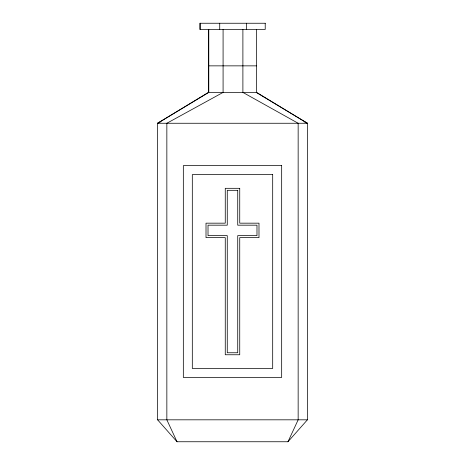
<?xml version="1.0" encoding="UTF-8"?>
<svg xmlns="http://www.w3.org/2000/svg" width="465" height="465" viewBox="0 0 465 465"><rect width="100%" height="100%" fill="white"/><g stroke="black" fill="none" stroke-linecap="round" stroke-linejoin="round"><path stroke-width="0.7" d="M287.98 441.75L307.4 419.819L307.4 123.26L256.616 92.413L208.384 92.413L157.6 123.26L157.6 419.819L177.02 441.75L287.98 441.75L298.152 419.819L298.152 123.26L242.893 92.413L242.893 29.429M256.215 92.413L307.4 123.26L157.6 123.26L208.785 92.413L208.785 29.429M157.6 123.26L160.861 121.702M208.384 65.856L256.616 65.856M157.6 419.819L307.4 419.819M304.122 121.72L307.4 123.26M177.02 441.75L166.848 419.819L166.848 123.26L223.084 92.413L223.084 29.429M256.616 29.429L256.616 92.413M246.601 23.25L246.601 29.429M219.724 23.25L219.724 29.429M208.384 29.429L208.384 92.413M200.328 23.25L200.328 29.429M265.219 23.25L199.781 23.25L199.781 29.429L265.219 29.429L265.219 23.25M281.668 165.633L183.332 165.633L183.332 377.446L281.668 377.446L281.668 165.633M272.688 174.613L192.312 174.613L192.312 368.46L272.688 368.46L272.688 174.613M239.737 188.313L225.263 188.313L225.263 223.171L206.012 223.171L206.012 237.644L225.263 237.644L225.263 354.76L239.737 354.76L239.737 237.644L258.988 237.644L258.988 223.171L239.737 223.171L239.737 188.313M237.731 190.319L227.269 190.319L227.269 225.176L208.018 225.176L208.018 235.639L227.269 235.639L227.269 352.761L237.731 352.761L237.731 235.639L256.982 235.639L256.982 225.176L237.731 225.176L237.731 190.319"/></g></svg>
